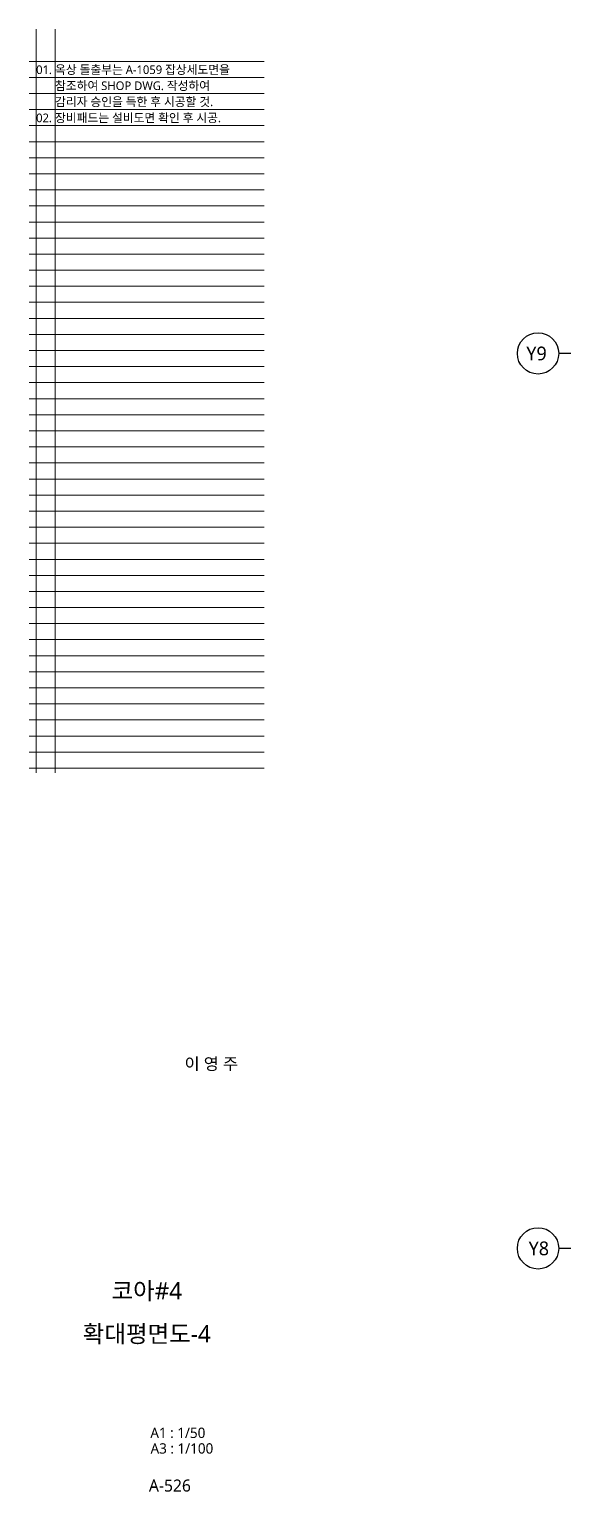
# Model space of a CAD drawing. Header units: millimetres. Extents: x 1424731 to 1631737, y 707248 to 849681.
# Drawn here: x 1586324 to 1594187, y 748374 to 769617 of the extents above; entities that cross this region are included whole.
import ezdxf
from ezdxf.enums import TextEntityAlignment as Align

# ---------------------------------------------------------------- set-up
doc = ezdxf.new("R2010")
doc.units = ezdxf.units.MM
doc.header["$MEASUREMENT"] = 0
doc.layers.get('0').update_dxf_attribs({"linetype": 'CONTINUOUS'})
for name, color, linetype, lineweight in [('A-AXIS-BUBL', 7, 'CONTINUOUS', 25), ('A-BORD-TEXT', 3, 'CONTINUOUS', 25), ('A-XXXX-TXT2', 3, 'CONTINUOUS', 25)]:
    doc.layers.add(name, color=color, linetype=linetype, lineweight=lineweight)
doc.layers.add('A-XXXX-NPLT', color=144, linetype='CONTINUOUS', lineweight=15, plot=False)
doc.styles.add('맑은 고딕', font='malgun.ttf')
doc.styles.add('맑은고딕', font='malgun.ttf')

# ---------------------------------------------------------------- blocks, each defined once
blk = doc.blocks.new('NOTE(220317)')
at = {"layer": 'A-XXXX-NPLT'}
for p, q in [((1010649.8, 179732.7), (1010649.8, 175412.7)), ((1010759.8, 179732.7), (1010759.8, 175412.7)), ((1010609.8, 179546.1), (1011974.8, 179546.1)), ((1010609.8, 179452.7), (1011974.8, 179452.7)), ((1010609.8, 179359.4), (1011974.8, 179359.4)), ((1010609.8, 179266.1), (1011974.8, 179266.1)), ((1010609.8, 179172.7), (1011974.8, 179172.7)), ((1010609.8, 179079.4), (1011974.8, 179079.4)), ((1010609.8, 178986.1), (1011974.8, 178986.1)), ((1010609.8, 178892.7), (1011974.8, 178892.7)), ((1010609.8, 178799.4), (1011974.8, 178799.4)), ((1010609.8, 178706.1), (1011974.8, 178706.1)), ((1010609.8, 178612.7), (1011974.8, 178612.7)), ((1010609.8, 178519.4), (1011974.8, 178519.4)), ((1010609.8, 178426.1), (1011974.8, 178426.1)), ((1010609.8, 178332.7), (1011974.8, 178332.7)), ((1010609.8, 178239.4), (1011974.8, 178239.4)), ((1010609.8, 178146.1), (1011974.8, 178146.1)), ((1010609.8, 178052.7), (1011974.8, 178052.7)), ((1010609.8, 177959.4), (1011974.8, 177959.4)), ((1010609.8, 177866.1), (1011974.8, 177866.1)), ((1010609.8, 177772.7), (1011974.8, 177772.7)), ((1010609.8, 177679.4), (1011974.8, 177679.4)), ((1010609.8, 177586.1), (1011974.8, 177586.1)), ((1010609.8, 177492.7), (1011974.8, 177492.7)), ((1010609.8, 177399.4), (1011974.8, 177399.4)), ((1010609.8, 177306.1), (1011974.8, 177306.1)), ((1010609.8, 177212.7), (1011974.8, 177212.7)), ((1010609.8, 177119.4), (1011974.8, 177119.4)), ((1010609.8, 177026.1), (1011974.8, 177026.1)), ((1010609.8, 176932.7), (1011974.8, 176932.7)), ((1010609.8, 176839.4), (1011974.8, 176839.4)), ((1010609.8, 176746.1), (1011974.8, 176746.1)), ((1010609.8, 176652.7), (1011974.8, 176652.7)), ((1010609.8, 176559.4), (1011974.8, 176559.4)), ((1010609.8, 176466.1), (1011974.8, 176466.1)), ((1010609.8, 176372.7), (1011974.8, 176372.7)), ((1010609.8, 176279.4), (1011974.8, 176279.4)), ((1010609.8, 176186.1), (1011974.8, 176186.1)), ((1010609.8, 176092.7), (1011974.8, 176092.7)), ((1010609.8, 175999.4), (1011974.8, 175999.4)), ((1010609.8, 175906.1), (1011974.8, 175906.1)), ((1010609.8, 175812.7), (1011974.8, 175812.7)), ((1010609.8, 175719.4), (1011974.8, 175719.4)), ((1010609.8, 175626.1), (1011974.8, 175626.1)), ((1010609.8, 175532.7), (1011974.8, 175532.7)), ((1010609.8, 175439.4), (1011974.8, 175439.4))]:
    blk.add_line(p, q, dxfattribs=at)
blk = doc.blocks.new('NOTE_확대평면도_1')
at = {"layer": 'A-XXXX-TXT2', "style": '맑은 고딕'}
for s, p in [('01.', (7576.5, 4901.4)), ('옥상 돌출부는 A-1059 잡상세도면을', (7631.5, 4901.4)), ('참조하여 SHOP DWG. 작성하여', (7631.5, 4854.8)), ('감리자 승인을 득한 후 시공할 것.', (7631.5, 4808.1)), ('02.', (7576.5, 4761.4)), ('장비패드는 설비도면 확인 후 시공.', (7631.5, 4761.4))]:
    blk.add_text(s, height=25, dxfattribs=at).set_placement(p, align=Align.MIDDLE_LEFT)

msp = doc.modelspace()

# ---------------------------------------------------------------- linework, layer by layer
at = {"layer": 'A-AXIS-BUBL', "ltscale": 0.2}
for p, q in [((1594187, 764906.2), (1594012, 764906.2)), ((1594187, 751906.2), (1594012, 751906.2))]:
    msp.add_line(p, q, dxfattribs=at)
for centre in [(1593712, 764909.1), (1593712, 751909.1)]:
    msp.add_circle(centre, 300, dxfattribs=at)

# ---------------------------------------------------------------- block references
for name, p, xscale, yscale, zscale in [('NOTE(220317)', (-940200, 320285.6), 2.499999981306344, 2.499999981306344, 2.499999981306344), ('NOTE_확대평면도_1', (1548542, 744522.8), 4.999999962612687, 4.999999962612687, 4.999999962612687)]:
    msp.add_blockref(name, p, dxfattribs=dict(xscale=xscale, yscale=yscale, zscale=zscale))

# ---------------------------------------------------------------- texts
at = {"layer": 'A-BORD-TEXT', "style": '맑은고딕'}
for s, height, p in [('이 영 주', 175, (1589356.3, 754502.3)), ('A1 : 1/50', 150, (1588881.5, 749154.6)), ('A3 : 1/100', 150, (1588996.4, 748927.9)), ('A-526', 175, (1588671.7, 748376.1))]:
    msp.add_text(s, height=height, dxfattribs=at).set_placement(p, align=Align.RIGHT)
for s, p in [('코아#4', (1588030.7, 751292.4)), ('확대평면도-4', (1588030.7, 750667.4))]:
    msp.add_text(s, height=250, dxfattribs=at).set_placement(p, align=Align.MIDDLE_CENTER)
at = {"layer": 'A-XXXX-TXT2', "ltscale": 0.2, "style": '맑은고딕'}
for s, p in [('Y9 ', (1593724.1, 764908.4)), ('Y8', (1593724.1, 751908.4))]:
    msp.add_text(s, height=200, dxfattribs=at).set_placement(p, align=Align.MIDDLE)

doc.saveas('drawing.dxf')
